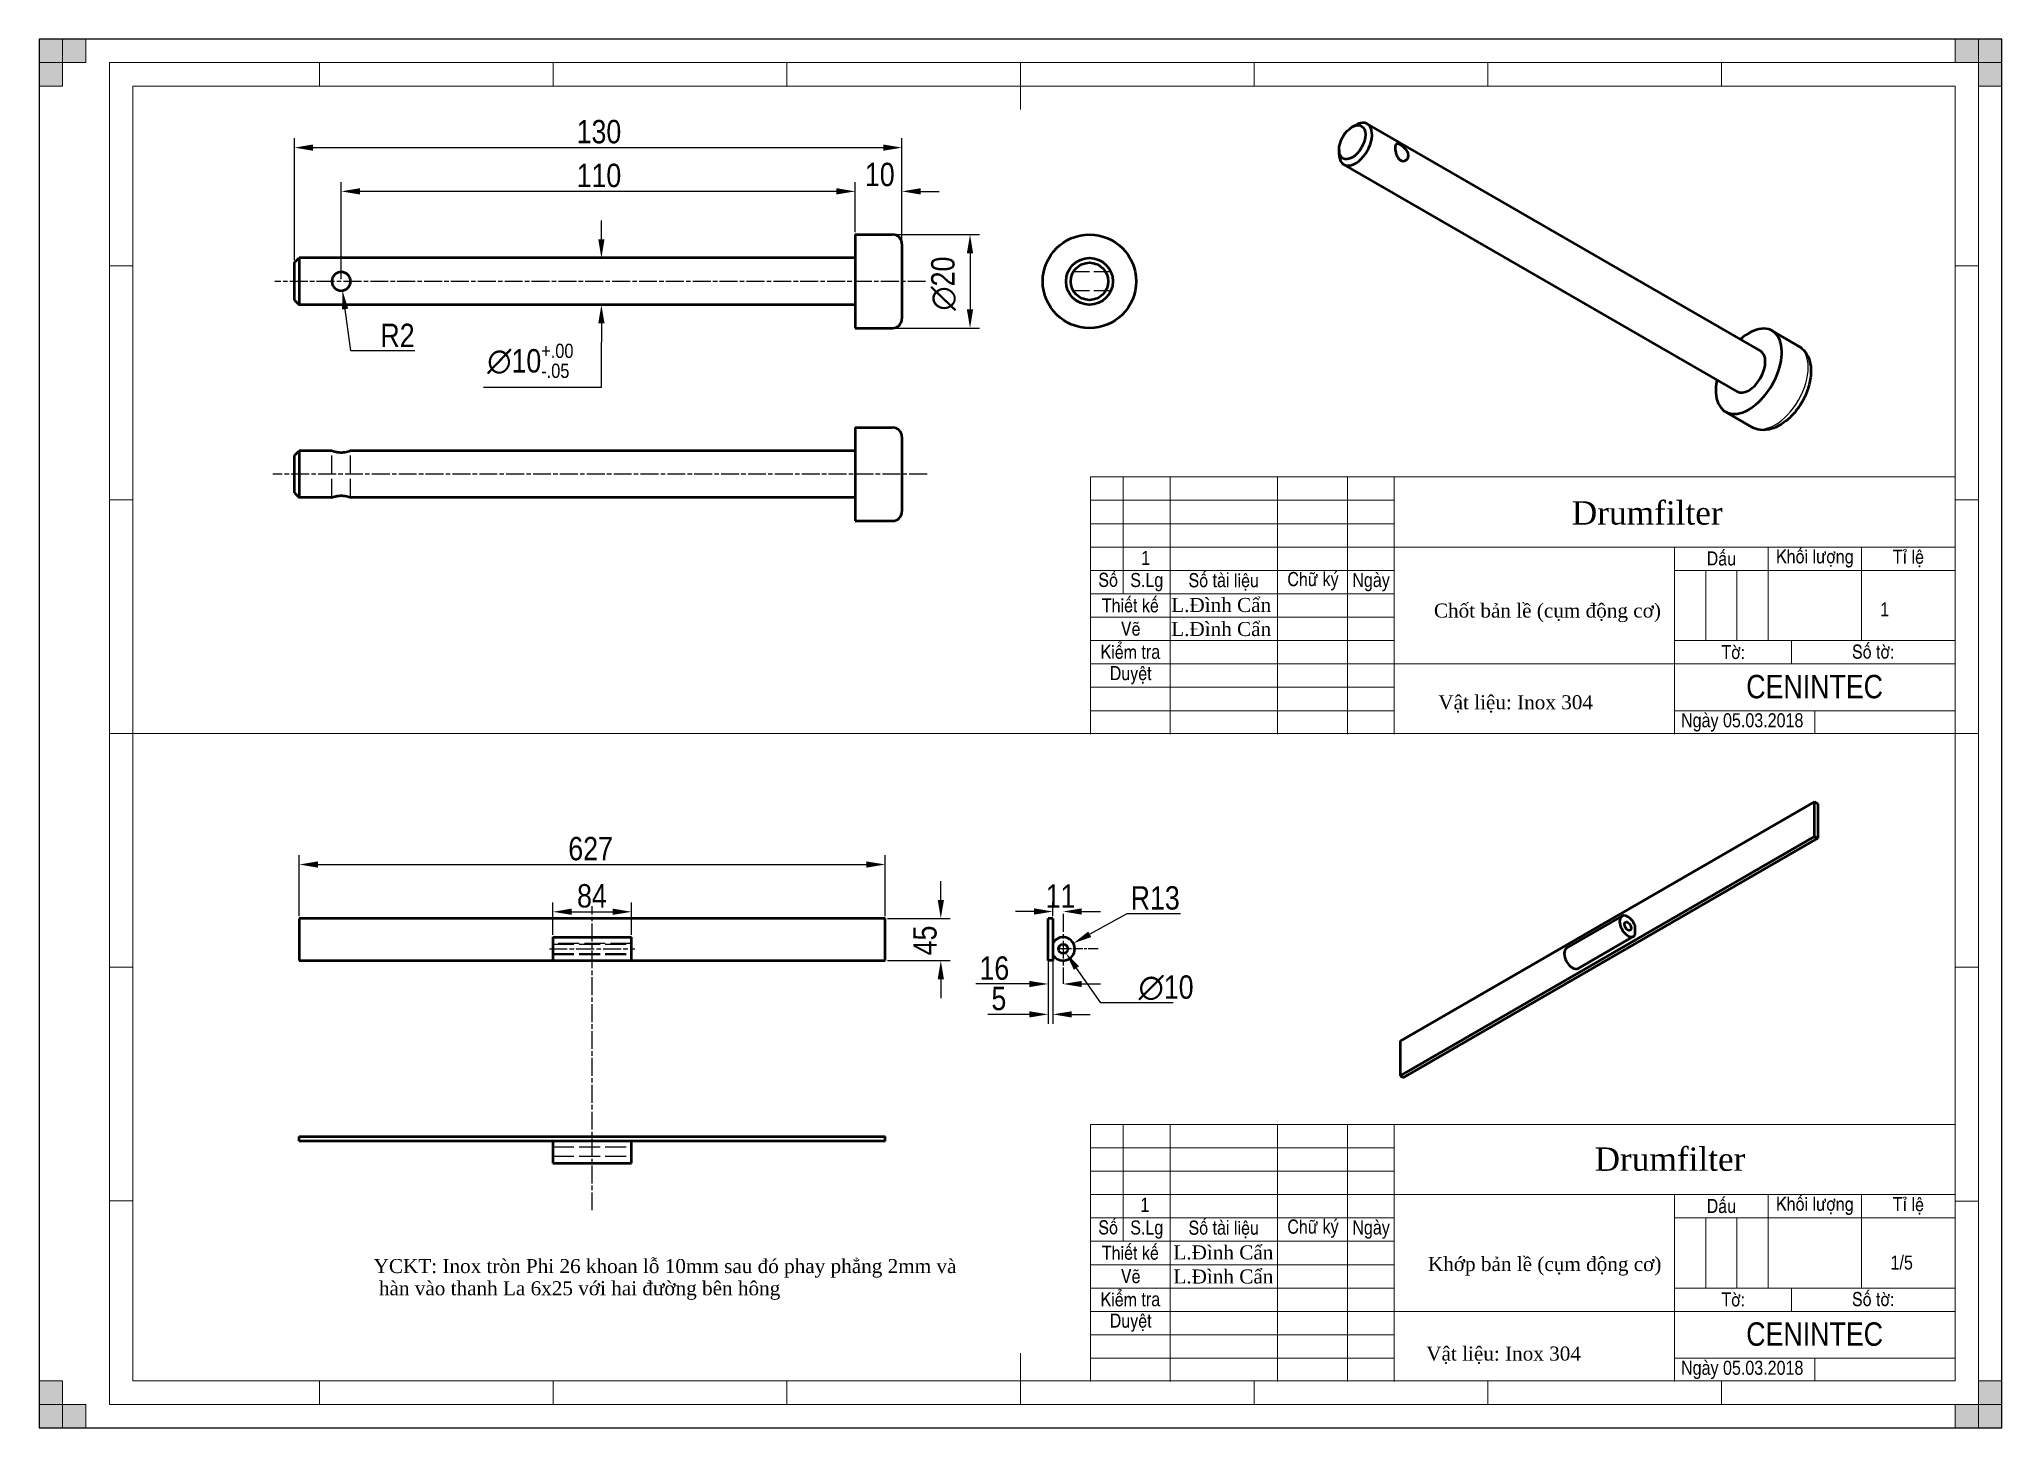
# Model space of a CAD drawing. Header units: millimetres. Extents: x 0 to 2100, y 0 to 1485.
import ezdxf

# ---------------------------------------------------------------- set-up
doc = ezdxf.new("R2010")
doc.units = ezdxf.units.MM
doc.header["$LTSCALE"] = 5
doc.linetypes.add('CHAIN', pattern=[0.7087, 0.4724, -0.0591, 0.1181, -0.0591])
doc.linetypes.add('DASHED', pattern=[0.2067, 0.1654, -0.0413])
for name, color, linetype, lineweight in [('Border (ANSI)', 7, 'Continuous', 70), ('Center Mark (ANSI)', 7, 'Continuous', 25), ('Centerline (ANSI)', 7, 'Continuous', 25), ('Co ban', 7, 'Continuous', 50), ('Dimension (ANSI)', 7, 'Continuous', 25), ('Symbol (ANSI)', 7, 'Continuous', 25)]:
    doc.layers.add(name, color=color, linetype=linetype, lineweight=lineweight)
for name, color, linetype, lineweight, true_color in [('Khung ban ve', 5, 'Continuous', 15, 0x0000ff), ('Lien manh', 7, 'Continuous', 25, 0x020305), ('Manh', 7, 'DASHED', 25, 0x008000), ('Manh khung ten', 7, 'Continuous', 15, 0x994c4c), ('Net chu', 30, 'Continuous', 15, 0xff7f00), ('THIN', 5, 'Continuous', 15, 0x0000ff)]:
    doc.layers.add(name, color=color, linetype=linetype, lineweight=lineweight, true_color=true_color)
doc.styles.add('Note Text (ANSI)', font='')
doc.styles.add('StandardAM_ANSI', font='')
doc.styles.get('Note Text (ANSI)').set_extended_font_data('VNI-Helve-Condense')
doc.styles.get('StandardAM_ANSI').set_extended_font_data('VNI-Helve-Condense')
doc.dimstyles.new('Default - mm (ANSI)', dxfattribs={"dimscale": 5, "dimtxt": 5, "dimasz": 4, "dimexe": 2, "dimexo": 0.5, "dimgap": 0.8, "dimtad": 1, "dimtoh": 1, "dimdec": 0, "dimrnd": 1e-08, "dimzin": 4, "dimdsep": 46, "dimtxsty": 'StandardAM_ANSI', "dimcen": 0.09, "dimdle": 10, "dimclrd": 256, "dimclre": 256, "dimclrt": 256, "dimadec": 1, "dimazin": 1, "dimtfac": 0.61, "dimtofl": 0, "dimtmove": 0, "dimatfit": 3, "dimldrblk": 'DOT', "dimfxl": 1, "dimtolj": 1, "dimtzin": 4, "dimlwd": -1, "dimlwe": -1, "dimarcsym": 0})

# ---------------------------------------------------------------- blocks, each defined once
blk = doc.blocks.new('Borders 2x A3')
at = {"layer": 'THIN'}
for points in [[(0, 297), (10, 297), (10, 292), (0, 292)], [(5, 297), (5, 287), (0, 287), (0, 297)], [(420, 292), (420, 297), (410, 297), (410, 292)], [(420, 297), (415, 297), (415, 287), (420, 287)], [(0, 0), (5, 0), (5, 10), (0, 10)], [(415, 0), (415, 10), (420, 10), (420, 0)], [(0, 5), (0, 0), (10, 0), (10, 5)], [(420, 0), (410, 0), (410, 5), (420, 5)]]:
    blk.add_hatch(color=256, dxfattribs=at).paths.add_polyline_path(points)
at = {"layer": 'Khung ban ve'}
for p, q in [((210, 292), (210, 282)), ((20, 287), (410, 287)), ((20, 10), (20, 287)), ((410, 287), (410, 10)), ((225, 148.38), (225, 203.38)), ((225, 203.38), (410.02, 203.38)), ((232, 178.38), (232, 203.38)), ((242, 148.38), (242, 203.38)), ((265, 148.38), (265, 203.38)), ((280, 148.38), (280, 203.38)), ((290, 148.38), (290, 203.38)), ((225, 188.38), (410.02, 188.38)), ((350, 148.38), (350, 188.38)), ((370, 168.38), (370, 188.38)), ((390, 168.38), (390, 188.38)), ((225, 183.38), (290, 183.38)), ((350, 183.38), (410.02, 183.38)), ((225, 178.38), (290, 178.38)), ((350, 168.38), (410.02, 168.38)), ((375, 163.38), (375, 168.38)), ((410, 163.38), (290, 163.38)), ((15, 148.5), (25, 148.5)), ((410, 148.5), (20, 148.5)), ((405, 148.5), (415, 148.5)), ((225, 64.88), (410.02, 64.88)), ((225, 9.88), (225, 64.88)), ((232, 39.88), (232, 64.88)), ((242, 9.88), (242, 64.88)), ((265, 9.88), (265, 64.88)), ((280, 9.88), (280, 64.88)), ((290, 9.88), (290, 64.88)), ((410, 59.88), (410.02, 59.88)), ((410, 54.88), (410.02, 54.88)), ((225, 49.88), (410.02, 49.88)), ((350, 9.88), (350, 49.88)), ((370, 29.88), (370, 49.88)), ((390, 29.88), (390, 49.88)), ((225, 44.88), (290, 44.88)), ((350, 44.88), (410.02, 44.88)), ((225, 39.88), (290, 39.88)), ((410, 39.88), (410.02, 39.88)), ((410, 34.88), (410.02, 34.88)), ((350, 29.88), (410.02, 29.88)), ((375, 24.88), (375, 29.88)), ((410, 24.88), (290, 24.88)), ((410, 19.88), (410.02, 19.88)), ((210, 15.93), (210, 5)), ((410, 10), (20, 10))]:
    blk.add_line(p, q, dxfattribs=at)
at = {"layer": 'Manh khung ten', "lineweight": 25}
for p, q in [((420, 297), (0, 297)), ((0, 297), (0, 0)), ((420, 0), (420, 297)), ((0, 0), (420, 0))]:
    blk.add_line(p, q, dxfattribs=at)
at = {"layer": 'Manh khung ten'}
for p, q in [((0, 297), (420, 297)), ((0, 0), (0, 297)), ((420, 297), (420, 0)), ((15, 292), (415, 292)), ((15, 5), (15, 292)), ((60, 292), (60, 287)), ((110, 292), (110, 287)), ((260, 292), (260, 287)), ((310, 292), (310, 287)), ((360, 292), (360, 287)), ((415, 292), (415, 5)), ((19.97, 248.54), (14.98, 248.54)), ((414.97, 248.54), (409.98, 248.54)), ((19.98, 198.5), (15, 198.5)), ((225, 198.38), (290, 198.38)), ((414.98, 198.5), (410, 198.5)), ((225, 193.38), (290, 193.38)), ((356.67, 168.38), (356.67, 183.38)), ((363.33, 168.38), (363.33, 183.38)), ((225, 173.38), (290, 173.38)), ((225, 168.38), (290, 168.38)), ((225, 163.38), (290, 163.38)), ((225, 158.38), (290, 158.38)), ((225, 153.38), (290, 153.38)), ((350, 153.38), (410.02, 153.38)), ((380.01, 153.38), (380.01, 148.5)), ((19.98, 98.54), (15, 98.54)), ((414.98, 98.5), (410, 98.5)), ((225, 59.88), (290, 59.88)), ((225, 54.88), (290, 54.88)), ((20, 48.5), (15.02, 48.5)), ((415, 48.46), (410.02, 48.46)), ((356.67, 29.88), (356.67, 44.88)), ((363.33, 29.88), (363.33, 44.88)), ((225, 34.88), (290, 34.88)), ((225, 29.88), (290, 29.88)), ((225, 24.88), (290, 24.88)), ((225, 19.88), (290, 19.88)), ((225, 14.88), (290, 14.88)), ((350, 14.88), (410.02, 14.88)), ((380.01, 14.88), (380.01, 10)), ((60, 10), (60, 5)), ((110, 10), (110, 5)), ((160, 10), (160, 5)), ((260, 10), (260, 5)), ((310, 10), (310, 5)), ((360, 10), (360, 5)), ((415, 5), (15, 5)), ((420, 0), (0, 0))]:
    blk.add_line(p, q, dxfattribs=at)
at = {"layer": 'Net chu'}
blk.add_line((160, 292), (160, 287), dxfattribs=at)
at = {"layer": 'THIN'}
for p, q in [((0, 292), (0, 297)), ((0, 297), (10, 297)), ((0, 297), (5, 297)), ((0, 287), (0, 297)), ((5, 297), (5, 287)), ((10, 297), (10, 292)), ((420, 297), (410, 297)), ((410, 297), (410, 292)), ((420, 297), (415, 297)), ((415, 297), (415, 287)), ((420, 292), (420, 297)), ((420, 287), (420, 297)), ((10, 292), (0, 292)), ((410, 292), (420, 292)), ((5, 287), (0, 287)), ((415, 287), (420, 287)), ((5, 10), (0, 10)), ((0, 10), (0, 0)), ((5, 0), (5, 10)), ((415, 0), (415, 10)), ((415, 10), (420, 10)), ((420, 10), (420, 0)), ((0, 5), (0, 0)), ((10, 5), (0, 5)), ((10, 0), (10, 5)), ((410, 0), (410, 5)), ((410, 5), (420, 5)), ((420, 5), (420, 0)), ((0, 0), (10, 0)), ((0, 0), (5, 0)), ((420, 0), (410, 0)), ((420, 0), (415, 0))]:
    blk.add_line(p, q, dxfattribs=at)
at = {"layer": 'Border (ANSI)', "style": 'Note Text (ANSI)'}
for s, insert, char_height, width, attachment_point in [('\\fTimes New Roman|b0|i0;\\H5.0000;Drumfilter', (344.13, 195.65), 5, 59.8872, 5), ('Daáu', (360, 185.92), 3, 19.9371, 5), ('Khoái löôïng', (379.99, 185.95), 3, 19.9371, 5), ('Tæ leä', (400.02, 185.95), 3, 19.9948, 5), ('Soá', (228.76, 181.33), 3, 7.075, 5), ('S.Lg', (237.02, 180.88), 3, 10.0576, 5), ('Soá taøi lieäu', (253.49, 180.92), 3, 22.8599, 5), ('Chöõ kyù', (272.6, 181.08), 3, 15.0245, 5), ('Ngaøy', (285.03, 180.88), 3, 10.0163, 5), ('Thieát keá', (233.51, 175.91), 3, 16.9679, 5), ('\\fTimes New Roman|b0|i0;\\H3.0000;L.Đình Cẩn', (252.95, 175.96), 3, 22.8602, 5), ('Veõ', (233.58, 170.9), 3, 17.0139, 5), ('\\fTimes New Roman|b0|i0;\\H3.0000;L.Đình Cẩn', (252.95, 170.82), 3, 22.8602, 5), ('Kieåm tra', (233.51, 165.95), 3, 16.9779, 5), ('Soá tôø:', (392.49, 165.98), 3, 34.8305, 5), ('Tôø:', (362.55, 165.91), 3, 24.9188, 5), ('Duyeät', (233.58, 160.97), 3, 16.9779, 5), ('\\fVNI-Helve-Condense|b0|i0;\\H5.0000;CENINTEC', (379.95, 158.5), 5, 59.8872, 5), ('\\fVNI-Helve-Condense|b0|i0;Ngaøy 05.03.2018', (351.37, 150.87), 3, 30.0083, 4), ('\\fTimes New Roman|b0|i0;\\H5.0000;Drumfilter', (349, 57.42), 5, 59.8872, 5), ('Daáu', (360, 47.42), 3, 19.9371, 5), ('Khoái löôïng', (379.99, 47.45), 3, 19.9371, 5), ('Tæ leä', (400.02, 47.45), 3, 19.9948, 5), ('Soá', (228.76, 42.83), 3, 7.075, 5), ('S.Lg', (237.02, 42.38), 3, 10.0576, 5), ('Soá taøi lieäu', (253.49, 42.42), 3, 22.8599, 5), ('Chöõ kyù', (272.6, 42.58), 3, 15.0245, 5), ('Ngaøy', (285.03, 42.38), 3, 10.0163, 5), ('Thieát keá', (233.51, 37.41), 3, 16.9679, 5), ('\\fTimes New Roman|b0|i0;\\H3.0000;L.Đình Cẩn', (253.42, 37.47), 3, 22.8602, 5), ('Veõ', (233.58, 32.4), 3, 17.0139, 5), ('\\fTimes New Roman|b0|i0;\\H3.0000;L.Đình Cẩn', (253.42, 32.32), 3, 22.8602, 5), ('Kieåm tra', (233.51, 27.45), 3, 16.9779, 5), ('Soá tôø:', (392.49, 27.48), 3, 34.8305, 5), ('Tôø:', (362.55, 27.41), 3, 24.9188, 5), ('Duyeät', (233.58, 22.47), 3, 16.9779, 5), ('\\fVNI-Helve-Condense|b0|i0;\\H5.0000;CENINTEC', (379.95, 20), 5, 59.8872, 5), ('\\fVNI-Helve-Condense|b0|i0;Ngaøy 05.03.2018', (351.37, 12.37), 3, 30.0083, 4)]:
    blk.add_mtext(s, dxfattribs=dict(at, insert=insert, char_height=char_height, width=width, attachment_point=attachment_point))
blk = doc.blocks.new('*D5')
at = {"layer": 'Defpoints', "color": 0, "transparency": 16777216}
for p in [(905.2, 602.4), (278.2, 544.6), (905.2, 544.6)]:
    blk.add_point(p, dxfattribs=at)
at = {"layer": 'Dimension (ANSI)', "transparency": 16777216}
for p, q in [((278.2, 547.1), (278.2, 612.4)), ((905.2, 547.1), (905.2, 612.4)), ((298.2, 602.4), (885.2, 602.4))]:
    blk.add_line(p, q, dxfattribs=at)
for points in [[(298.2, 605.7), (298.2, 599), (278.2, 602.4)], [(885.2, 605.7), (885.2, 599), (905.2, 602.4)]]:
    blk.add_solid(points, dxfattribs=at)
at = {"layer": 'Dimension (ANSI)', "color": 150, "true_color": 0x0080ff, "transparency": 16777216, "insert": (566.1, 631.9), "char_height": 25, "attachment_point": 1, "style": 'StandardAM_ANSI'}
blk.add_mtext('\\A1;627', dxfattribs=at)
blk = doc.blocks.new('_Dot')
at = {"color": 0, "linetype": 'ByBlock', "lineweight": -2}
blk.add_line((-0.5, 0), (-1, 0), dxfattribs=at)
at = {"color": 0, "linetype": 'ByBlock', "const_width": 0.5}
blk.add_lwpolyline([(-0.25, 0, 1), (0.25, 0, 1)], format="xyb", close=True, dxfattribs=at)
blk = doc.blocks.new('*D6')
at = {"layer": 'Defpoints', "color": 0, "transparency": 16777216}
for p in [(633.7, 551.8), (549.7, 524.6), (633.7, 524.6)]:
    blk.add_point(p, dxfattribs=at)
at = {"layer": 'Dimension (ANSI)', "transparency": 16777216}
for p, q in [((549.7, 527.1), (549.7, 561.8)), ((569.7, 551.8), (613.7, 551.8)), ((633.7, 527.1), (633.7, 561.8))]:
    blk.add_line(p, q, dxfattribs=at)
for points in [[(569.7, 555.2), (569.7, 548.5), (549.7, 551.8)], [(613.7, 555.2), (613.7, 548.5), (633.7, 551.8)]]:
    blk.add_solid(points, dxfattribs=at)
at = {"layer": 'Dimension (ANSI)', "color": 150, "true_color": 0x0080ff, "transparency": 16777216, "insert": (575.5, 581.4), "char_height": 25, "attachment_point": 1, "style": 'StandardAM_ANSI'}
blk.add_mtext('\\A1;84', dxfattribs=at)
blk = doc.blocks.new('*D7')
at = {"layer": 'Defpoints', "color": 0, "transparency": 16777216}
for p in [(1095.6, 512.1), (1079.6, 499.6), (1095.6, 474.6)]:
    blk.add_point(p, dxfattribs=at)
at = {"layer": 'Dimension (ANSI)', "transparency": 16777216}
for p, q in [((1079.6, 497.1), (1079.6, 464.6)), ((1059.6, 474.6), (1002.1, 474.6)), ((1115.6, 474.6), (1135.6, 474.6))]:
    blk.add_line(p, q, dxfattribs=at)
for points in [[(1059.6, 477.9), (1059.6, 471.3), (1079.6, 474.6)], [(1115.6, 477.9), (1115.6, 471.3), (1095.6, 474.6)]]:
    blk.add_solid(points, dxfattribs=at)
at = {"layer": 'Dimension (ANSI)', "color": 150, "true_color": 0x0080ff, "transparency": 16777216, "insert": (1006.1, 504.1), "char_height": 25, "attachment_point": 1, "style": 'StandardAM_ANSI'}
blk.add_mtext('\\A1;16', dxfattribs=at)
blk = doc.blocks.new('*D8')
at = {"layer": 'Defpoints', "color": 0, "transparency": 16777216}
for p in [(1084.6, 552.1), (1084.6, 544.6), (1095.6, 512.1)]:
    blk.add_point(p, dxfattribs=at)
at = {"layer": 'Dimension (ANSI)', "transparency": 16777216}
for p, q in [((1064.6, 552.1), (1044.6, 552.1)), ((1084.6, 547.1), (1084.6, 562.1)), ((1115.6, 552.1), (1135.6, 552.1))]:
    blk.add_line(p, q, dxfattribs=at)
for points in [[(1064.6, 555.5), (1064.6, 548.8), (1084.6, 552.1)], [(1115.6, 555.5), (1115.6, 548.8), (1095.6, 552.1)]]:
    blk.add_solid(points, dxfattribs=at)
at = {"layer": 'Dimension (ANSI)', "color": 150, "true_color": 0x0080ff, "transparency": 16777216, "insert": (1076.9, 581.1), "char_height": 25, "attachment_point": 1, "style": 'StandardAM_ANSI'}
blk.add_mtext('\\A1;11', dxfattribs=at)
blk = doc.blocks.new('*D9')
at = {"layer": 'Defpoints', "color": 0, "transparency": 16777216}
for p in [(1095.6, 512.1), (1106.5, 518.1)]:
    blk.add_point(p, dxfattribs=at)
at = {"layer": 'Dimension (ANSI)', "transparency": 16777216}
for p, q in [((1163.9, 549.7), (1124.1, 527.8)), ((1221.2, 549.7), (1163.9, 549.7))]:
    blk.add_line(p, q, dxfattribs=at)
blk.add_solid([(1122.5, 530.7), (1125.7, 524.8), (1106.5, 518.1)], dxfattribs=at)
at = {"layer": 'Dimension (ANSI)', "color": 150, "true_color": 0x0080ff, "transparency": 16777216, "insert": (1167.9, 579.2), "char_height": 25, "attachment_point": 1, "style": 'StandardAM_ANSI'}
blk.add_mtext('\\A1;R13', dxfattribs=at)
blk = doc.blocks.new('*D10')
at = {"layer": 'Defpoints', "color": 0, "transparency": 16777216}
for p in [(1079.6, 522.1), (1084.6, 522.1), (1084.6, 442.1)]:
    blk.add_point(p, dxfattribs=at)
at = {"layer": 'Dimension (ANSI)', "transparency": 16777216}
for p, q in [((1079.6, 519.6), (1079.6, 432.1)), ((1084.6, 519.6), (1084.6, 432.1)), ((1059.6, 442.1), (1014.9, 442.1)), ((1104.6, 442.1), (1124.6, 442.1))]:
    blk.add_line(p, q, dxfattribs=at)
for points in [[(1059.6, 445.4), (1059.6, 438.8), (1079.6, 442.1)], [(1104.6, 445.4), (1104.6, 438.8), (1084.6, 442.1)]]:
    blk.add_solid(points, dxfattribs=at)
at = {"layer": 'Dimension (ANSI)', "color": 150, "true_color": 0x0080ff, "transparency": 16777216, "insert": (1018.9, 471.6), "char_height": 25, "attachment_point": 1, "style": 'StandardAM_ANSI'}
blk.add_mtext('\\A1;5', dxfattribs=at)
blk = doc.blocks.new('*D11')
at = {"layer": 'Defpoints', "color": 0, "transparency": 16777216}
for p in [(905.2, 544.6), (905.2, 499.6), (964.7, 499.6)]:
    blk.add_point(p, dxfattribs=at)
at = {"layer": 'Dimension (ANSI)', "transparency": 16777216}
for p, q in [((964.7, 564.6), (964.7, 584.6)), ((907.7, 544.6), (974.7, 544.6)), ((907.7, 499.6), (974.7, 499.6)), ((964.7, 479.6), (964.7, 459.6))]:
    blk.add_line(p, q, dxfattribs=at)
for points in [[(961.4, 564.6), (968.1, 564.6), (964.7, 544.6)], [(961.4, 479.6), (968.1, 479.6), (964.7, 499.6)]]:
    blk.add_solid(points, dxfattribs=at)
at = {"layer": 'Dimension (ANSI)', "color": 150, "true_color": 0x0080ff, "transparency": 16777216, "insert": (935.2, 505.2), "char_height": 25, "attachment_point": 1, "rotation": 90, "style": 'StandardAM_ANSI'}
blk.add_mtext('\\A1;45', dxfattribs=at)
blk = doc.blocks.new('*D12')
at = {"layer": 'Defpoints', "color": 0, "transparency": 16777216}
for p in [(1092.7, 516.2), (1098.4, 508)]:
    blk.add_point(p, dxfattribs=at)
at = {"layer": 'Dimension (ANSI)', "transparency": 16777216}
for p, q in [((1095.1, 512.1), (1096, 512.1)), ((1095.6, 511.7), (1095.6, 512.6)), ((1136, 454.3), (1109.9, 491.6)), ((1213.3, 454.3), (1136, 454.3))]:
    blk.add_line(p, q, dxfattribs=at)
blk.add_solid([(1112.6, 493.5), (1107.2, 489.7), (1098.4, 508)], dxfattribs=at)
at = {"layer": 'Dimension (ANSI)', "color": 150, "true_color": 0x0080ff, "transparency": 16777216, "insert": (1176.3, 483.8), "char_height": 25, "attachment_point": 1, "style": 'StandardAM_ANSI'}
blk.add_mtext('\\A1;∅10', dxfattribs=at)
blk = doc.blocks.new('*D13')
at = {"layer": 'Defpoints', "color": 0, "transparency": 16777216}
for p in [(923.1, 1369.1), (923.1, 1266.1), (273.1, 1246.1)]:
    blk.add_point(p, dxfattribs=at)
at = {"layer": 'Dimension (ANSI)', "transparency": 16777216}
for p, q in [((273.1, 1248.6), (273.1, 1379.1)), ((293.1, 1369.1), (903.1, 1369.1)), ((923.1, 1268.6), (923.1, 1379.1))]:
    blk.add_line(p, q, dxfattribs=at)
for points in [[(293.1, 1372.5), (293.1, 1365.8), (273.1, 1369.1)], [(903.1, 1372.5), (903.1, 1365.8), (923.1, 1369.1)]]:
    blk.add_solid(points, dxfattribs=at)
at = {"layer": 'Dimension (ANSI)', "color": 150, "true_color": 0x0080ff, "transparency": 16777216, "insert": (575, 1398.7), "char_height": 25, "attachment_point": 1, "style": 'StandardAM_ANSI'}
blk.add_mtext('\\A1;130', dxfattribs=at)
blk = doc.blocks.new('*D14')
at = {"layer": 'Defpoints', "color": 0, "transparency": 16777216}
for p in [(923.1, 1322.3), (873.1, 1276.1), (923.1, 1266.1)]:
    blk.add_point(p, dxfattribs=at)
at = {"layer": 'Dimension (ANSI)', "transparency": 16777216}
for p, q in [((873.1, 1278.6), (873.1, 1332.3)), ((923.1, 1268.6), (923.1, 1332.3)), ((853.1, 1322.3), (833.1, 1322.3)), ((943.1, 1322.3), (963.1, 1322.3))]:
    blk.add_line(p, q, dxfattribs=at)
for points in [[(853.1, 1325.7), (853.1, 1319), (873.1, 1322.3)], [(943.1, 1325.7), (943.1, 1319), (923.1, 1322.3)]]:
    blk.add_solid(points, dxfattribs=at)
at = {"layer": 'Dimension (ANSI)', "color": 150, "true_color": 0x0080ff, "transparency": 16777216, "insert": (883.5, 1352.9), "char_height": 25, "attachment_point": 1, "style": 'StandardAM_ANSI'}
blk.add_mtext('\\A1;10', dxfattribs=at)
blk = doc.blocks.new('*D15')
at = {"layer": 'Defpoints', "color": 0, "transparency": 16777216}
for p in [(323.1, 1322.3), (873.1, 1276.1), (323.1, 1226.1)]:
    blk.add_point(p, dxfattribs=at)
at = {"layer": 'Dimension (ANSI)', "transparency": 16777216}
for p, q in [((323.1, 1228.6), (323.1, 1332.3)), ((873.1, 1278.6), (873.1, 1332.3)), ((853.1, 1322.3), (343.1, 1322.3))]:
    blk.add_line(p, q, dxfattribs=at)
for points in [[(343.1, 1325.7), (343.1, 1319), (323.1, 1322.3)], [(853.1, 1325.7), (853.1, 1319), (873.1, 1322.3)]]:
    blk.add_solid(points, dxfattribs=at)
at = {"layer": 'Dimension (ANSI)', "color": 150, "true_color": 0x0080ff, "transparency": 16777216, "insert": (575, 1351.9), "char_height": 25, "attachment_point": 1, "style": 'StandardAM_ANSI'}
blk.add_mtext('\\A1;110', dxfattribs=at)
blk = doc.blocks.new('*D16')
at = {"layer": 'Defpoints', "color": 0, "transparency": 16777216}
for p in [(323.1, 1226.1), (324.5, 1216.2)]:
    blk.add_point(p, dxfattribs=at)
at = {"layer": 'Dimension (ANSI)', "transparency": 16777216}
for p, q in [((333.5, 1151.8), (327.3, 1196.4)), ((401.8, 1151.8), (333.5, 1151.8))]:
    blk.add_line(p, q, dxfattribs=at)
blk.add_solid([(330.6, 1196.9), (324, 1196), (324.5, 1216.2)], dxfattribs=at)
at = {"layer": 'Dimension (ANSI)', "color": 150, "true_color": 0x0080ff, "transparency": 16777216, "insert": (365.1, 1180.8), "char_height": 25, "attachment_point": 1, "style": 'StandardAM_ANSI'}
blk.add_mtext('\\A1;R2', dxfattribs=at)
blk = doc.blocks.new('*D17')
at = {"layer": 'Defpoints', "color": 0, "transparency": 16777216}
for p in [(913.1, 1276.1), (913.1, 1176.1), (996, 1176.1)]:
    blk.add_point(p, dxfattribs=at)
at = {"layer": 'Dimension (ANSI)', "transparency": 16777216}
for p, q in [((915.6, 1276.1), (1006, 1276.1)), ((996, 1256.1), (996, 1196.1)), ((915.6, 1176.1), (1006, 1176.1))]:
    blk.add_line(p, q, dxfattribs=at)
for points in [[(992.6, 1256.1), (999.3, 1256.1), (996, 1276.1)], [(992.6, 1196.1), (999.3, 1196.1), (996, 1176.1)]]:
    blk.add_solid(points, dxfattribs=at)
at = {"layer": 'Dimension (ANSI)', "color": 150, "true_color": 0x0080ff, "transparency": 16777216, "insert": (954.4, 1194.8), "char_height": 25, "attachment_point": 1, "rotation": 90, "style": 'StandardAM_ANSI'}
blk.add_mtext('\\A1;\\fAIGDT|b0|i0;\\H25.0000;n\\fVNI-Helve-Condense|b0|i0;\\H25.0000;20', dxfattribs=at)
blk = doc.blocks.new('*D18')
at = {"layer": 'Defpoints', "color": 0, "transparency": 16777216}
for p in [(601.5, 1251.1), (601.5, 1201.1), (601.5, 1201.1)]:
    blk.add_point(p, dxfattribs=at)
at = {"layer": 'Dimension (ANSI)', "transparency": 16777216}
for p, q in [((601.5, 1271.1), (601.5, 1291.1)), ((601.5, 1181.1), (601.5, 1161.1)), ((601.5, 1112.8), (601.5, 1161.1)), ((475.4, 1112.8), (601.5, 1112.8))]:
    blk.add_line(p, q, dxfattribs=at)
for points in [[(598.2, 1271.1), (604.9, 1271.1), (601.5, 1251.1)], [(598.2, 1181.1), (604.9, 1181.1), (601.5, 1201.1)]]:
    blk.add_solid(points, dxfattribs=at)
at = {"layer": 'Dimension (ANSI)', "color": 150, "true_color": 0x0080ff, "transparency": 16777216, "insert": (479.4, 1159.4), "char_height": 25, "attachment_point": 1, "style": 'StandardAM_ANSI'}
blk.add_mtext('\\A1;\\fAIGDT|b0|i0;\\H25.0000;n\\fVNI-Helve-Condense|b0|i0;\\H25.0000;10{\\H15.25;\\S+.00^ -.05;}', dxfattribs=at)

msp = doc.modelspace()

# ---------------------------------------------------------------- linework, layer by layer
at = {"layer": 'Center Mark (ANSI)', "linetype": 'CHAIN', "ltscale": 8.113447}
msp.add_line((1095.6, 549.6), (1095.6, 474.6), dxfattribs=at)
at = {"layer": 'Center Mark (ANSI)', "linetype": 'CHAIN', "ltscale": 4.582984}
msp.add_line((1133.1, 512.1), (1091.8, 512.1), dxfattribs=at)
at = {"layer": 'Centerline (ANSI)', "linetype": 'CHAIN', "ltscale": 8.113447}
for p, q in [((948.5, 1226.1), (252.2, 1226.1)), ((950.1, 1019.8), (249.8, 1019.8)), ((591.7, 232.6), (591.7, 557.8)), ((545.9, 512.1), (637.4, 512.1))]:
    msp.add_line(p, q, dxfattribs=at)
at = {"layer": 'Co ban'}
for p, q in [((1405, 1391.2), (1408.5, 1393.2)), ((1841.8, 1151.6), (1421, 1394.5)), ((1390.9, 1366.7), (1390.9, 1362.6)), ((1816.8, 1108.3), (1396, 1351.2)), ((873.1, 1276.1), (873.1, 1176.1)), ((873.1, 1276.1), (913.1, 1276.1)), ((923.1, 1266.1), (923.1, 1186.1)), ((273.1, 1246.1), (278.1, 1251.1)), ((273.1, 1206.1), (273.1, 1246.1)), ((278.1, 1251.1), (278.1, 1201.1)), ((873.1, 1251.1), (278.1, 1251.1)), ((273.1, 1206.1), (278.1, 1201.1)), ((873.1, 1201.1), (278.1, 1201.1)), ((873.1, 1176.1), (913.1, 1176.1)), ((1854.3, 1173.2), (1882.6, 1156.9)), ((1804.3, 1086.6), (1832.6, 1070.3)), ((873.1, 1069.8), (873.1, 969.8)), ((873.1, 1069.8), (913.1, 1069.8)), ((923.1, 1059.8), (923.1, 979.8)), ((273.1, 1039.8), (278.1, 1044.8)), ((273.1, 999.8), (273.1, 1039.8)), ((278.1, 1044.8), (278.1, 994.8)), ((313.1, 1044.8), (278.1, 1044.8)), ((873.1, 1044.8), (333.1, 1044.8)), ((273.1, 999.8), (278.1, 994.8)), ((313.1, 994.8), (278.1, 994.8)), ((873.1, 994.8), (333.1, 994.8)), ((873.1, 969.8), (913.1, 969.8)), ((1899.7, 669.3), (1456.3, 413.3)), ((1899.7, 669.3), (1903.2, 667.2)), ((1899.7, 632.5), (1899.7, 669.3)), ((1903.2, 667.2), (1903.2, 630.5)), ((1456.3, 376.5), (1899.7, 632.5)), ((1903.2, 630.5), (1459.9, 374.5)), ((1899.7, 632.5), (1903.2, 630.5)), ((1634.3, 512.9), (1693.7, 547.2)), ((905.2, 544.6), (278.2, 544.6)), ((278.2, 544.6), (278.2, 499.6)), ((905.2, 499.6), (905.2, 544.6)), ((1084.6, 544.6), (1079.6, 544.6)), ((1079.6, 499.6), (1079.6, 544.6)), ((1084.6, 544.6), (1084.6, 499.6)), ((1646.8, 491.3), (1706.2, 525.6)), ((1707.7, 527), (1707.7, 536.7)), ((549.7, 524.6), (549.7, 499.6)), ((549.7, 524.6), (633.7, 524.6)), ((633.7, 499.6), (633.7, 524.6)), ((278.2, 499.6), (549.7, 499.6)), ((549.7, 499.6), (633.7, 499.6)), ((633.7, 499.6), (905.2, 499.6)), ((1084.6, 499.6), (1079.6, 499.6)), ((1456.3, 413.3), (1456.3, 376.5)), ((1456.3, 376.5), (1459.9, 374.5)), ((278.2, 311.4), (905.2, 311.4)), ((278.2, 306.4), (278.2, 311.4)), ((905.2, 306.4), (278.2, 306.4)), ((549.7, 306.4), (549.7, 282.9)), ((633.7, 282.9), (633.7, 306.4)), ((905.2, 306.4), (905.2, 311.4)), ((549.7, 282.9), (633.7, 282.9))]:
    msp.add_line(p, q, dxfattribs=at)
for centre, radius in [((1123.8, 1226.1), 50), ((1123.8, 1226.1), 25), ((1123.8, 1226.1), 20), ((1095.6, 512.1), 5)]:
    msp.add_circle(centre, radius, dxfattribs=at)
for centre, radius, start, end in [((913.1, 1266.1), 10, 0, 90), ((913.1, 1186.1), 10, 270, 0), ((913.1, 1059.8), 10, 0, 90), ((913.1, 979.8), 10, 270, 0), ((1095.6, 512.1), 12.5, 208.3576, 151.6424)]:
    msp.add_arc(centre, radius, start, end, dxfattribs=at)
for centre, major_axis in [((1405, 1374.9), (-10, -17.3)), ((1699.9, 536.4), (-2.5, 4.33))]:
    msp.add_ellipse(centre, major_axis=major_axis, ratio=0.57735, dxfattribs=at)
for centre, major_axis, start_param, end_param in [((1408.5, 1372.8), (-12.5, -21.7), 5.497787, 10.210176), ((1829.3, 1129.9), (-25, -43.3), 5.235988, 10.471976), ((1829.3, 1129.9), (12.5, 21.7), 3.141593, 6.283185), ((1699.9, 536.4), (-6.2, 10.8), 4.421925, 9.715242), ((1640.6, 502.1), (6.2, -10.8), 3.141593, 6.283185)]:
    msp.add_ellipse(centre, major_axis=major_axis, ratio=0.57735, start_param=start_param, end_param=end_param, dxfattribs=at)
for points, knots in [([(1456.6, 1355.6), (1455.7, 1356.2), (1454.8, 1357), (1453.4, 1359), (1452.8, 1360.2), (1451.9, 1362.5), (1451.5, 1363.9), (1451.1, 1366.5), (1451, 1367.7), (1451, 1369.8), (1451.1, 1370.7), (1451.5, 1372.2), (1451.9, 1372.6), (1452.8, 1373.2), (1453.4, 1373.2), (1454.8, 1372.9), (1455.7, 1372.5), (1457.5, 1371.5), (1458.5, 1370.7), (1460.5, 1369.1), (1461.5, 1368.1), (1463.1, 1366.2), (1463.9, 1365), (1464.9, 1362.8), (1465.1, 1361.6), (1465.1, 1359.5), (1464.9, 1358.5), (1463.9, 1356.8), (1463.1, 1356), (1461.5, 1355.1), (1460.5, 1354.8), (1458.5, 1354.8), (1457.5, 1355.1), (1456.6, 1355.6)], [0, 0, 0, 0, 0.076312, 0.076312, 0.152623, 0.152623, 0.228857, 0.228857, 0.305092, 0.305092, 0.381326, 0.381326, 0.45756, 0.45756, 0.533872, 0.533872, 0.610183, 0.610183, 0.686495, 0.686495, 0.762807, 0.762807, 0.839041, 0.839041, 0.915275, 0.915275, 0.99151, 0.99151, 1.067744, 1.067744, 1.144055, 1.144055, 1.220367, 1.220367, 1.220367, 1.220367]), ([(323.1, 1216.1), (321.9, 1216.1), (320.5, 1216.4), (318.1, 1217.4), (316.9, 1218.2), (315.2, 1219.9), (314.4, 1221), (313.4, 1223.5), (313.1, 1224.9), (313.1, 1227.4), (313.4, 1228.7), (314.4, 1231.2), (315.2, 1232.3), (316.9, 1234.1), (318.1, 1234.8), (320.5, 1235.9), (321.9, 1236.1), (324.4, 1236.1), (325.8, 1235.9), (328.2, 1234.8), (329.3, 1234.1), (331.1, 1232.3), (331.9, 1231.2), (332.9, 1228.7), (333.1, 1227.4), (333.1, 1224.9), (332.9, 1223.5), (331.9, 1221), (331.1, 1219.9), (329.3, 1218.2), (328.2, 1217.4), (325.8, 1216.4), (324.4, 1216.1), (323.1, 1216.1)], [0, 0, 0, 0, 0.076312, 0.076312, 0.152623, 0.152623, 0.228857, 0.228857, 0.305092, 0.305092, 0.381326, 0.381326, 0.45756, 0.45756, 0.533872, 0.533872, 0.610183, 0.610183, 0.686495, 0.686495, 0.762807, 0.762807, 0.839041, 0.839041, 0.915275, 0.915275, 0.99151, 0.99151, 1.067744, 1.067744, 1.144055, 1.144055, 1.220367, 1.220367, 1.220367, 1.220367]), ([(1882.6, 1156.9), (1885.3, 1155.3), (1887.8, 1153.1), (1891.8, 1147.8), (1893.3, 1144.7), (1895.5, 1137.3), (1895.9, 1133), (1895.7, 1123.7), (1894.8, 1118.7), (1891.9, 1108.6), (1889.9, 1103.7), (1884.8, 1094.3), (1881.8, 1089.8), (1875, 1081.8), (1871.3, 1078.3), (1863.2, 1072.4), (1858.9, 1070), (1850.2, 1067.3), (1845.8, 1066.7), (1838.4, 1067.7), (1835.3, 1068.7), (1832.6, 1070.3)], [2.356194, 2.356194, 2.356194, 2.356194, 2.593733, 2.593733, 2.855269, 2.855269, 3.173582, 3.173582, 3.526728, 3.526728, 3.878916, 3.878916, 4.227618, 4.227618, 4.578382, 4.578382, 4.933069, 4.933069, 5.263305, 5.263305, 5.497787, 5.497787, 5.497787, 5.497787]), ([(333.1, 1044.8), (333.1, 1044.8), (332.9, 1044.7), (331.9, 1044.4), (331.1, 1044.1), (329.3, 1043.6), (328.2, 1043.3), (325.8, 1042.9), (324.4, 1042.8), (321.9, 1042.8), (320.5, 1042.9), (318.1, 1043.3), (316.9, 1043.6), (315.2, 1044.1), (314.4, 1044.4), (313.4, 1044.7), (313.1, 1044.8), (313.1, 1044.8)], [0.3050917, 0.3050917, 0.3050917, 0.3050917, 0.3813261, 0.3813261, 0.4575604, 0.4575604, 0.5338719, 0.5338719, 0.6101835, 0.6101835, 0.686495, 0.686495, 0.7628065, 0.7628065, 0.8390409, 0.8390409, 0.9152752, 0.9152752, 0.9152752, 0.9152752]), ([(313.1, 994.8), (313.1, 994.8), (313.4, 995), (314.4, 995.3), (315.2, 995.6), (316.9, 996.1), (318.1, 996.4), (320.5, 996.8), (321.9, 996.9), (324.4, 996.9), (325.8, 996.8), (328.2, 996.4), (329.3, 996.1), (331.1, 995.6), (331.9, 995.3), (332.9, 995), (333.1, 994.8), (333.1, 994.8)], [0.3050917, 0.3050917, 0.3050917, 0.3050917, 0.3813261, 0.3813261, 0.4575604, 0.4575604, 0.5338719, 0.5338719, 0.6101835, 0.6101835, 0.686495, 0.686495, 0.7628065, 0.7628065, 0.8390409, 0.8390409, 0.9152752, 0.9152752, 0.9152752, 0.9152752])]:
    msp.add_open_spline(points, degree=3, knots=knots, dxfattribs=at)
at = {"layer": 'Lien manh'}
msp.add_ellipse((1857.6, 1113.6), major_axis=(25, 43.3), ratio=0.57735, start_param=3.141593, end_param=6.283185, dxfattribs=at)
at = {"layer": 'Manh', "ltscale": 22.170177}
for p, q in [((1146.7, 1236.1), (1100.9, 1236.1)), ((1146.7, 1216.1), (1100.9, 1216.1))]:
    msp.add_line(p, q, dxfattribs=at)
at = {"layer": 'Manh', "ltscale": 24.189648}
for p, q in [((313.1, 994.8), (313.1, 1044.8)), ((333.1, 994.8), (333.1, 1044.8))]:
    msp.add_line(p, q, dxfattribs=at)
at = {"layer": 'Manh', "ltscale": 27.092405}
for p, q in [((633.7, 518), (549.7, 518)), ((549.7, 517.1), (633.7, 517.1)), ((549.7, 507.1), (633.7, 507.1)), ((549.7, 506.2), (633.7, 506.2)), ((549.7, 300.4), (633.7, 300.4)), ((549.7, 290.4), (633.7, 290.4))]:
    msp.add_line(p, q, dxfattribs=at)

# ---------------------------------------------------------------- block references
at = {"xscale": 5, "yscale": 5, "zscale": 5}
msp.add_blockref('Borders 2x A3', (0, 0), dxfattribs=at)

# ---------------------------------------------------------------- texts
at = {"layer": 'Symbol (ANSI)', "char_height": 15, "attachment_point": 1, "style": 'Note Text (ANSI)'}
for insert in [(1179.1, 937.8), (1970, 882.8), (1178.3, 245.9)]:
    msp.add_mtext('{\\fVNI-Helve-Condense|b0|i0;1}', dxfattribs=dict(at, insert=insert))
for s, insert, width in [('{\\fTimes New Roman|b0|i0;\\H15.0000;Chốt bản lề (cụm động cơ)}', (1492.4, 881.5), 242.99), ('{\\fTimes New Roman|b0|i0;\\H15.0000;Vật liệu: Inox 304}', (1497.1, 783.4), 165.564), ('{\\fTimes New Roman|b0|i0;\\H15.0000;Khớp bản lề (cụm động cơ)}', (1486, 182.6), 249.926), ('{\\fVNI-Helve-Condense|b0|i0;1/5}', (1981, 184.2), 25.879), ('{\\fTimes New Roman|b0|i0;\\H15.0000;Vật liệu: Inox 304}', (1484.2, 86.8), 165.564)]:
    msp.add_mtext(s, dxfattribs=dict(at, insert=insert, width=width))
at = {"layer": 'Symbol (ANSI)', "insert": (357.8, 180.4), "char_height": 15, "width": 623.848, "attachment_point": 1, "line_spacing_factor": 0.948986, "style": 'Note Text (ANSI)'}
msp.add_mtext('{\\fTimes New Roman|b0|i0;\\H15.0000;YCKT: Inox tròn Phi 26 khoan lỗ 10mm sau đó phay phẳng 2mm và\\P\\fTimes New Roman|b0|i0;\\H15.0000; hàn vào thanh La 6x25 với hai đường bên hông}', dxfattribs=at)

# ---------------------------------------------------------------- dimensions: what is measured, and where the dimension line sits
at = {"layer": 'Dimension (ANSI)'}
for base, p1, p2, angle, override, picture, middle in [((923.1, 1369.1), (273.1, 1246.1), (923.1, 1266.1), 180, {"dimgap": 0.8, "dimtoh": 0, "dimdec": 0, "dimlfac": 0.2, "dimtol": 0, "dimlim": 0, "dimtp": 0, "dimtm": 0, "dimtdec": 2, "dimatfit": 1}, '*D13', (598.1, 1369.1)), ((905.2, 602.4), (278.2, 544.6), (905.2, 544.6), 180, {"dimgap": 0.8, "dimtoh": 0, "dimdec": 0, "dimtol": 0, "dimlim": 0, "dimtp": 0, "dimtm": 0, "dimtdec": 2, "dimatfit": 1}, '*D5', (591.7, 602.4)), ((633.7, 551.8), (549.7, 524.6), (633.7, 524.6), 180, {"dimgap": 0.8, "dimtoh": 0, "dimdec": 0, "dimtol": 0, "dimlim": 0, "dimtp": 0, "dimtm": 0, "dimtdec": 2, "dimatfit": 1}, '*D6', (591.7, 551.8)), ((964.7, 499.6), (905.2, 544.6), (905.2, 499.6), 90, {"dimgap": 0.8, "dimtoh": 0, "dimdec": 0, "dimtol": 0, "dimlim": 0, "dimtp": 0, "dimtm": 0, "dimtdec": 2, "dimatfit": 1}, '*D11', (964.7, 522.1)), ((1084.6, 552.1), (1095.6, 512.1), (1084.6, 544.6), 180, {"dimgap": 0.8, "dimtoh": 0, "dimdec": 0, "dimse1": 1, "dimtol": 0, "dimlim": 0, "dimtp": 0, "dimtm": 0, "dimtdec": 2, "dimatfit": 1}, '*D8', (1090.1, 552.1)), ((1095.6, 474.6), (1079.6, 499.6), (1095.6, 512.1), 180, {"dimgap": 0.8, "dimtoh": 0, "dimdec": 0, "dimse2": 1, "dimtol": 0, "dimlim": 0, "dimtp": 0, "dimtm": 0, "dimtdec": 2, "dimatfit": 1}, '*D7', (1020.9, 474.6)), ((1084.6, 442.1), (1079.6, 522.1), (1084.6, 522.1), 180, {"dimgap": 0.8, "dimtoh": 0, "dimdec": 0, "dimtol": 0, "dimlim": 0, "dimtp": 0, "dimtm": 0, "dimtdec": 2, "dimatfit": 1}, '*D10', (1027.2, 442.1))]:
    dim = msp.add_linear_dim(base=base, p1=p1, p2=p2, angle=angle, dimstyle='Default - mm (ANSI)', override=override, dxfattribs=at)
    dim.commit()
    dim.dimension.update_dxf_attribs({"geometry": picture, "text_midpoint": middle, "dimtype": 160})
for base, p2, override, picture, middle in [((323.1, 1322.3), (323.1, 1226.1), {"dimgap": 0.8, "dimtoh": 0, "dimdec": 0, "dimlfac": 0.2, "dimtol": 0, "dimlim": 0, "dimtp": 0, "dimtm": 0, "dimtdec": 2, "dimatfit": 1}, '*D15', (598.1, 1322.3)), ((923.1, 1322.3), (923.1, 1266.1), {"dimgap": 1.010526, "dimtoh": 0, "dimdec": 0, "dimlfac": 0.2, "dimtol": 0, "dimlim": 0, "dimtp": 0, "dimtm": 0, "dimtdec": 2}, '*D14', (898.1, 1322.3))]:
    dim = msp.add_linear_dim(base=base, p1=(873.1, 1276.1), p2=p2, dimstyle='Default - mm (ANSI)', override=override, dxfattribs=at)
    dim.commit()
    dim.dimension.update_dxf_attribs({"geometry": picture, "text_midpoint": middle, "dimtype": 160})
for base, p1, p2, angle, override, picture, middle in [((601.5, 1201.1), (601.5, 1251.1), (601.5, 1201.1), 90, {"dimgap": 0.8, "dimtih": 1, "dimtoh": 1, "dimdec": 0, "dimlfac": 0.2, "dimse1": 1, "dimse2": 1, "dimtol": 1, "dimlim": 0, "dimtp": 0, "dimtm": 0.05, "dimtdec": 2, "dimtmove": 1, "dimatfit": 1}, '*D18', (599.6, 1112.8)), ((996, 1176.1), (913.1, 1276.1), (913.1, 1176.1), 270, {"dimgap": 0.8, "dimtoh": 0, "dimdec": 0, "dimlfac": 0.2, "dimtol": 0, "dimlim": 0, "dimtp": 0, "dimtm": 0, "dimtdec": 2, "dimatfit": 1}, '*D17', (996, 1226.1))]:
    dim = msp.add_linear_dim(base=base, p1=p1, p2=p2, angle=angle, text='\\fAIGDT|b0|i0;\\H25.0000;n\\fVNI-Helve-Condense|b0|i0;\\H25.0000;<>', dimstyle='Default - mm (ANSI)', override=override, dxfattribs=at)
    dim.commit()
    dim.dimension.update_dxf_attribs({"geometry": picture, "text_midpoint": middle, "dimtype": 160})
for center, mpoint, override, picture, middle in [((323.1, 1226.1), (324.5, 1216.2), {"dimgap": 0.8, "dimtih": 1, "dimdec": 0, "dimlfac": 0.200015, "dimcen": 0, "dimtol": 0, "dimlim": 0, "dimtp": 0, "dimtm": 0, "dimtdec": 2}, '*D16', (383.4, 1151.8)), ((1095.5811, 512.1048), (1106.5347, 518.1272), {"dimgap": 0.8, "dimtih": 1, "dimdec": 0, "dimlfac": 1, "dimcen": 0, "dimtol": 0, "dimlim": 0, "dimtp": 0, "dimtm": 0, "dimtdec": 2}, '*D9', (1194.5451, 549.6726))]:
    dim = msp.add_radius_dim(center=center, mpoint=mpoint, dimstyle='Default - mm (ANSI)', override=override, dxfattribs=at)
    dim.commit()
    dim.dimension.update_dxf_attribs({"geometry": picture, "text_midpoint": middle, "dimtype": 164})
dim = msp.add_diameter_dim_2p(p1=(1092.7, 516.2), p2=(1098.4, 508), dimstyle='Default - mm (ANSI)', override={"dimgap": 0.8, "dimtih": 1, "dimdec": 0, "dimlfac": 1, "dimtol": 0, "dimlim": 0, "dimtp": 0, "dimtm": 0, "dimtdec": 2}, dxfattribs=at)
dim.commit()
dim.dimension.update_dxf_attribs({"geometry": '*D12', "text_midpoint": (1194.8, 454.3), "dimtype": 163})

doc.saveas('drawing.dxf')
